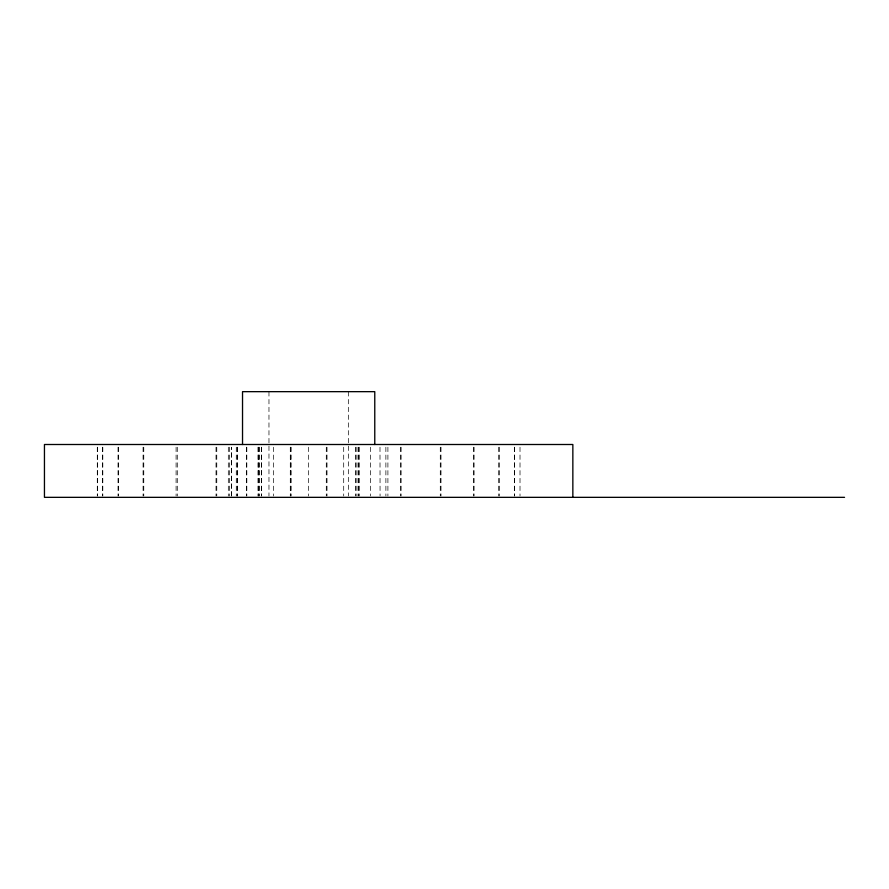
<?xml version="1.0" encoding="UTF-8"?>
<svg xmlns="http://www.w3.org/2000/svg" width="889" height="889" viewBox="0 0 889 889"><rect width="100%" height="100%" fill="white"/><g stroke="black" fill="none" stroke-linecap="round" stroke-linejoin="round"><path stroke-width="0.67" stroke-dasharray="4.45 3.33" d="M520.009 447.211L520.009 495.984M514.642 447.211L514.642 495.984M514.564 447.211L514.564 495.984M499.107 447.211L499.107 495.984M498.907 447.211L498.907 495.984M473.993 447.211L473.993 495.984M473.759 447.211L473.759 495.984M441 447.211L441 495.984M440.288 447.211L440.288 495.984M401.017 447.211L401.017 495.984M400.772 447.211L400.772 495.984M387.904 447.211L387.904 495.984M385.87 447.211L385.893 495.984M379.992 447.211L380.07 495.984M370.646 447.211L370.569 495.984M359.278 447.211L359.278 495.984M358.645 447.211L358.645 495.984M358.011 447.211L358.011 495.984M356.145 447.211L356.145 495.984M355.678 447.211L355.678 495.984M348.332 391.66L348.332 495.962M343.699 447.211L343.699 495.984M327.008 447.211L327.008 495.984M326.285 447.211L326.285 495.984M308.65 447.211L308.65 495.984M291.014 447.211L291.014 495.984M290.825 447.211L290.825 495.984M290.292 447.211L290.292 495.984M273.59 447.211L273.59 495.984M268.967 391.66L268.967 495.962M261.622 447.211L261.622 495.984M261.422 447.211L261.422 495.984M259.388 447.211L259.388 495.984M258.843 447.211L258.843 495.984M258.655 447.211L258.655 495.984M257.977 447.211L257.977 495.984M246.82 447.211L246.82 495.984M246.553 447.211L246.553 495.984M237.363 447.211L237.363 495.984M237.163 447.211L237.163 495.984M236.274 447.211L236.274 495.984M229.384 447.211L229.384 495.984M228.317 447.211L228.317 495.984M216.772 447.211L216.772 495.984M216.027 447.211L216.027 495.984M177.3 447.211L177.3 495.984M176.089 447.211L176.089 495.984M143.774 447.211L143.774 495.984M143.073 447.211L143.073 495.984M118.548 447.211L118.548 495.984M118.026 447.211L118.026 495.984M102.813 447.211L102.813 495.984M102.568 447.211L102.568 495.984M97.401 447.211L97.401 495.984M97.29 447.211L97.29 495.984M231.462 495.984L231.462 447.211L231.362 495.984"/><path stroke-width="1.33" d="M844.55 497.34L44.45 497.34L44.45 444.5L572.849 444.5L572.849 497.34M374.769 444.5L374.769 391.66L242.53 391.66L242.53 444.5"/></g></svg>
